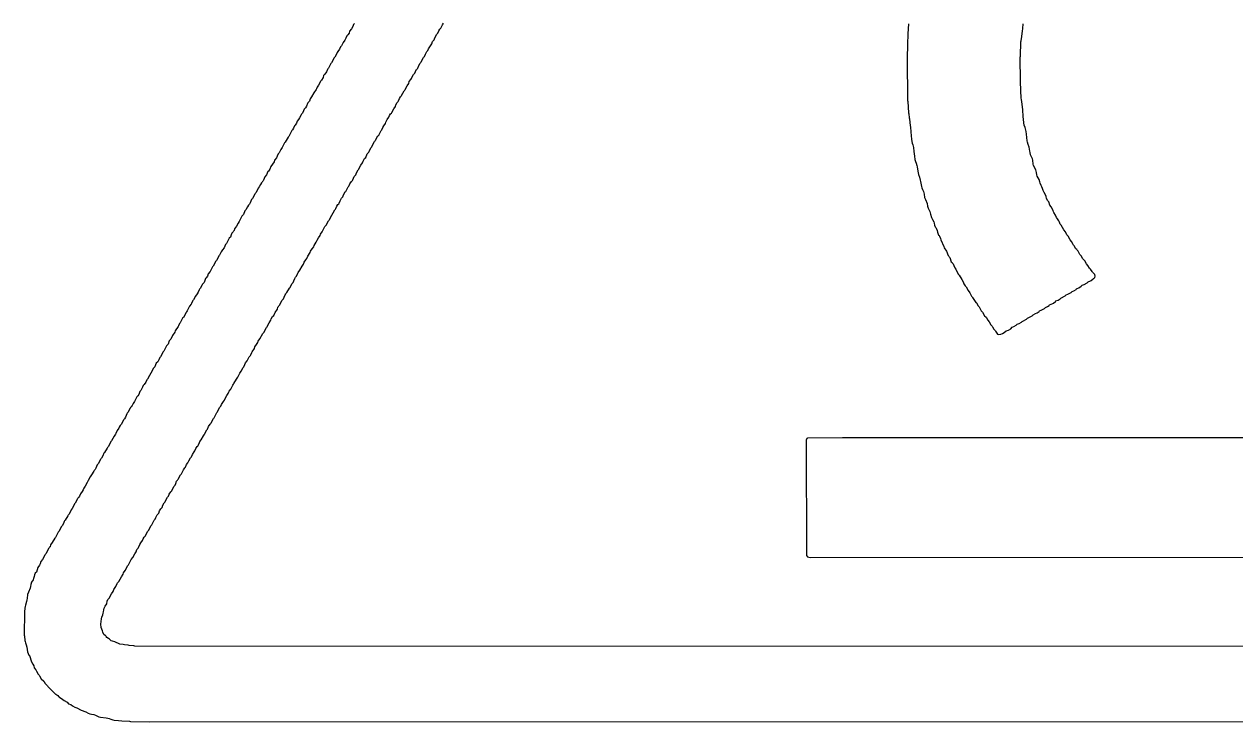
# Model space of a CAD drawing. Header units: inches. Extents: x 0 to 5379, y 0 to 5429.
# Drawn here: x 304.108 to 308.098, y 123.043 to 125.343 of the extents above; entities that cross this region are included whole.
import ezdxf

# ---------------------------------------------------------------- set-up
doc = ezdxf.new("R2010")
doc.units = ezdxf.units.IN
doc.layers.add('Bottom Overlay', color=54, linetype='Continuous')

msp = doc.modelspace()

# ---------------------------------------------------------------- linework, layer by layer
at = {"layer": 'Bottom Overlay'}
for p, q in [((305.1894, 125.336), (305.1849, 125.3281)), ((305.1916, 125.3416), (305.1894, 125.336)), ((305.195, 125.345), (305.1916, 125.3416)), ((305.4801, 125.3304), (305.4812, 125.3326)), ((305.4812, 125.3326), (305.4846, 125.3405)), ((305.4846, 125.3405), (305.488, 125.3461)), ((307.0199, 125.3444), (307.0182, 125.3112)), ((307.3963, 125.3287), (307.3974, 125.3444)), ((305.1668, 125.2965), (305.1634, 125.2909)), ((305.1702, 125.3044), (305.1668, 125.2965)), ((305.1736, 125.3078), (305.1702, 125.3044)), ((305.1775, 125.314), (305.1736, 125.3078)), ((305.1792, 125.3202), (305.1775, 125.314)), ((305.1849, 125.3281), (305.1792, 125.3202)), ((305.4553, 125.2898), (305.4576, 125.292)), ((305.4576, 125.292), (305.4587, 125.2943)), ((305.4587, 125.2943), (305.4621, 125.3022)), ((305.4621, 125.3022), (305.4666, 125.3101)), ((305.4666, 125.3101), (305.4699, 125.3135)), ((305.4699, 125.3135), (305.4733, 125.3213)), ((305.4733, 125.3213), (305.4767, 125.327)), ((305.4767, 125.327), (305.4801, 125.3304)), ((307.0182, 125.3112), (307.0171, 125.2763)), ((307.3912, 125.2887), (307.3929, 125.3027)), ((307.3929, 125.3027), (307.394, 125.3129)), ((307.394, 125.3129), (307.3952, 125.3197)), ((307.3952, 125.3197), (307.3963, 125.3287)), ((305.1409, 125.2526), (305.1387, 125.2503)), ((305.1454, 125.2605), (305.1409, 125.2526)), ((305.1488, 125.2684), (305.1454, 125.2605)), ((305.1522, 125.2718), (305.1488, 125.2684)), ((305.155, 125.2757), (305.1522, 125.2718)), ((305.1578, 125.283), (305.155, 125.2757)), ((305.1634, 125.2909), (305.1578, 125.283)), ((305.4294, 125.2447), (305.4339, 125.2526)), ((305.4339, 125.2526), (305.4373, 125.256)), ((305.4373, 125.256), (305.4395, 125.2616)), ((305.4395, 125.2616), (305.4452, 125.2718)), ((305.4452, 125.2718), (305.4497, 125.2785)), ((305.4497, 125.2785), (305.4525, 125.2858)), ((305.4525, 125.2858), (305.4553, 125.2898)), ((307.0171, 125.2763), (307.016, 125.2312)), ((307.389, 125.238), (307.3901, 125.2853)), ((307.3901, 125.2853), (307.3912, 125.2887)), ((305.1172, 125.2132), (305.1161, 125.2109)), ((305.1195, 125.2154), (305.1172, 125.2132)), ((305.1251, 125.2256), (305.1195, 125.2154)), ((305.1274, 125.2312), (305.1251, 125.2256)), ((305.1308, 125.2346), (305.1274, 125.2312)), ((305.1353, 125.2425), (305.1308, 125.2346)), ((305.1375, 125.2481), (305.1353, 125.2425)), ((305.1387, 125.2503), (305.1375, 125.2481)), ((305.4068, 125.2064), (305.4114, 125.2143)), ((305.4114, 125.2143), (305.4136, 125.2165)), ((305.4136, 125.2165), (305.4147, 125.2188)), ((305.4147, 125.2188), (305.4226, 125.2334)), ((305.4226, 125.2334), (305.426, 125.2368)), ((305.426, 125.2368), (305.4294, 125.2447)), ((307.016, 125.2312), (307.0171, 125.0915)), ((307.3878, 125.2346), (307.389, 125.238)), ((307.3884, 125.154), (307.3878, 125.2346)), ((305.0936, 125.1737), (305.0919, 125.1675)), ((305.0981, 125.1782), (305.0936, 125.1737)), ((305.1026, 125.1861), (305.0981, 125.1782)), ((305.106, 125.194), (305.1026, 125.1861)), ((305.1071, 125.1963), (305.106, 125.194)), ((305.1094, 125.1985), (305.1071, 125.1963)), ((305.1161, 125.2109), (305.1094, 125.1985)), ((305.3854, 125.1692), (305.3899, 125.1771)), ((305.3899, 125.1771), (305.3944, 125.1816)), ((305.3944, 125.1816), (305.3984, 125.1923)), ((305.3984, 125.1923), (305.4001, 125.194)), ((305.4001, 125.194), (305.4012, 125.1963)), ((305.4012, 125.1963), (305.4035, 125.1985)), ((305.4035, 125.1985), (305.4068, 125.2064)), ((305.0722, 125.1354), (305.0699, 125.1298)), ((305.0767, 125.1422), (305.0722, 125.1354)), ((305.0834, 125.1546), (305.0767, 125.1422)), ((305.0846, 125.1568), (305.0834, 125.1546)), ((305.0863, 125.1585), (305.0846, 125.1568)), ((305.0919, 125.1675), (305.0863, 125.1585)), ((305.3618, 125.1275), (305.3685, 125.1399)), ((305.3685, 125.1399), (305.3742, 125.1478)), ((305.3742, 125.1478), (305.3759, 125.154)), ((305.3759, 125.154), (305.3804, 125.1608)), ((305.3804, 125.1608), (305.3832, 125.1636)), ((305.3832, 125.1636), (305.3854, 125.1692)), ((307.3895, 125.1247), (307.3884, 125.154)), ((305.0496, 125.0971), (305.0468, 125.0898)), ((305.0541, 125.1039), (305.0496, 125.0971)), ((305.0609, 125.1163), (305.0541, 125.1039)), ((305.0688, 125.1275), (305.0609, 125.1163)), ((305.0699, 125.1298), (305.0688, 125.1275)), ((305.3404, 125.0903), (305.3437, 125.0982)), ((305.3437, 125.0982), (305.3471, 125.1039)), ((305.3471, 125.1039), (305.3494, 125.1061)), ((305.3494, 125.1061), (305.3505, 125.1084)), ((305.3505, 125.1084), (305.3584, 125.123)), ((305.3584, 125.123), (305.3606, 125.1253)), ((305.3606, 125.1253), (305.3618, 125.1275)), ((307.3912, 125.0993), (307.3895, 125.1247)), ((307.3924, 125.0948), (307.3912, 125.0993)), ((307.3935, 125.087), (307.3924, 125.0948)), ((305.0271, 125.0577), (305.0243, 125.0503)), ((305.0293, 125.0633), (305.0271, 125.0577)), ((305.0339, 125.0678), (305.0293, 125.0633)), ((305.0372, 125.0734), (305.0339, 125.0678)), ((305.0406, 125.0813), (305.0372, 125.0734)), ((305.0417, 125.0836), (305.0406, 125.0813)), ((305.044, 125.0858), (305.0417, 125.0836)), ((305.0468, 125.0898), (305.044, 125.0858)), ((305.3178, 125.052), (305.3246, 125.0644)), ((305.3246, 125.0644), (305.3302, 125.0723)), ((305.3302, 125.0723), (305.3313, 125.0768)), ((305.3313, 125.0768), (305.3359, 125.0847)), ((305.3359, 125.0847), (305.3392, 125.0881)), ((305.3392, 125.0881), (305.3404, 125.0903)), ((307.0171, 125.0915), (307.0182, 125.0881)), ((307.0182, 125.0881), (307.0194, 125.0509)), ((307.3963, 125.0616), (307.3935, 125.087)), ((307.398, 125.0374), (307.3963, 125.0616)), ((305.004, 125.0165), (305.0001, 125.0103)), ((305.0068, 125.0238), (305.004, 125.0165)), ((305.0113, 125.0284), (305.0068, 125.0238)), ((305.0147, 125.034), (305.0113, 125.0284)), ((305.0192, 125.0441), (305.0147, 125.034)), ((305.0203, 125.0464), (305.0192, 125.0441)), ((305.0243, 125.0503), (305.0203, 125.0464)), ((305.2919, 125.0081), (305.2975, 125.016)), ((305.2975, 125.016), (305.2987, 125.0205)), ((305.2987, 125.0205), (305.3032, 125.0284)), ((305.3032, 125.0284), (305.3088, 125.0362)), ((305.3088, 125.0362), (305.3111, 125.0419)), ((305.3111, 125.0419), (305.3144, 125.0475)), ((305.3144, 125.0475), (305.3167, 125.0498)), ((305.3167, 125.0498), (305.3178, 125.052)), ((307.0194, 125.0509), (307.0205, 125.0475)), ((307.0205, 125.0475), (307.0216, 125.034)), ((307.0216, 125.034), (307.0227, 125.0306)), ((307.0227, 125.0306), (307.0239, 125.0193)), ((307.0239, 125.0193), (307.0256, 125.0086)), ((307.3991, 125.0295), (307.398, 125.0374)), ((307.4002, 125.0182), (307.3991, 125.0295)), ((307.4014, 125.0103), (307.4002, 125.0182)), ((304.9786, 124.9731), (304.9764, 124.9709)), ((304.9877, 124.99), (304.9786, 124.9731)), ((304.9888, 124.9923), (304.9877, 124.99)), ((304.991, 124.9946), (304.9888, 124.9923)), ((304.9944, 125.0002), (304.991, 124.9946)), ((304.9978, 125.0081), (304.9944, 125.0002)), ((305.0001, 125.0103), (304.9978, 125.0081)), ((305.2649, 124.9607), (305.2727, 124.9754)), ((305.2727, 124.9754), (305.275, 124.9776)), ((305.275, 124.9776), (305.2829, 124.9923)), ((305.2829, 124.9923), (305.2851, 124.9946)), ((305.2851, 124.9946), (305.2885, 125.0024)), ((305.2885, 125.0024), (305.2919, 125.0081)), ((307.0256, 125.0086), (307.0267, 125.0041)), ((307.0267, 125.0041), (307.0278, 124.9884)), ((307.0278, 124.9884), (307.0289, 124.9748)), ((307.0289, 124.9748), (307.0301, 124.9636)), ((307.4036, 125.0024), (307.4014, 125.0103)), ((307.407, 124.9889), (307.4036, 125.0024)), ((307.4081, 124.981), (307.407, 124.9889)), ((307.4104, 124.9585), (307.4081, 124.981)), ((304.9572, 124.9371), (304.9527, 124.9303)), ((304.9651, 124.9517), (304.9572, 124.9371)), ((304.9674, 124.954), (304.9651, 124.9517)), ((304.9764, 124.9709), (304.9674, 124.954)), ((305.2457, 124.9292), (305.2502, 124.9371)), ((305.2502, 124.9371), (305.2525, 124.9393)), ((305.2525, 124.9393), (305.2536, 124.9416)), ((305.2536, 124.9416), (305.2615, 124.9562)), ((305.2615, 124.9562), (305.2637, 124.9585)), ((305.2637, 124.9585), (305.2649, 124.9607)), ((307.0301, 124.9636), (307.0312, 124.9568)), ((307.0312, 124.9568), (307.0323, 124.9512)), ((307.0323, 124.9512), (307.034, 124.945)), ((307.034, 124.945), (307.0363, 124.9371)), ((307.0363, 124.9371), (307.038, 124.923)), ((307.4115, 124.954), (307.4104, 124.9585)), ((307.4143, 124.9467), (307.4115, 124.954)), ((307.4177, 124.9376), (307.4143, 124.9467)), ((307.4194, 124.9247), (307.4177, 124.9376)), ((304.9313, 124.8943), (304.9302, 124.8898)), ((304.933, 124.896), (304.9313, 124.8943)), ((304.9381, 124.9022), (304.933, 124.896)), ((304.9403, 124.9078), (304.9381, 124.9022)), ((304.9437, 124.9157), (304.9403, 124.9078)), ((304.9471, 124.9191), (304.9437, 124.9157)), ((304.9499, 124.923), (304.9471, 124.9191)), ((304.9527, 124.9303), (304.9499, 124.923)), ((305.2243, 124.892), (305.2288, 124.8999)), ((305.2288, 124.8999), (305.2322, 124.9033)), ((305.2322, 124.9033), (305.2367, 124.9157)), ((305.2367, 124.9157), (305.2423, 124.9213)), ((305.2423, 124.9213), (305.2435, 124.9236)), ((305.2435, 124.9236), (305.2457, 124.9292)), ((307.038, 124.923), (307.0396, 124.9078)), ((307.0396, 124.9078), (307.0413, 124.8971)), ((307.0413, 124.8971), (307.043, 124.8909)), ((307.4205, 124.9202), (307.4194, 124.9247)), ((307.4216, 124.9123), (307.4205, 124.9202)), ((307.4278, 124.8993), (307.4216, 124.9123)), ((307.429, 124.8948), (307.4278, 124.8993)), ((307.4307, 124.8819), (307.429, 124.8948)), ((304.9099, 124.8571), (304.906, 124.8464)), ((304.9116, 124.8588), (304.9099, 124.8571)), ((304.9167, 124.865), (304.9116, 124.8588)), ((304.92, 124.874), (304.9167, 124.865)), ((304.9257, 124.8819), (304.92, 124.874)), ((304.9302, 124.8898), (304.9257, 124.8819)), ((305.1995, 124.8469), (305.2018, 124.8526)), ((305.2018, 124.8526), (305.2074, 124.8627)), ((305.2074, 124.8627), (305.2096, 124.865)), ((305.2096, 124.865), (305.2119, 124.8706)), ((305.2119, 124.8706), (305.2164, 124.8785)), ((305.2164, 124.8785), (305.222, 124.8864)), ((305.222, 124.8864), (305.2243, 124.892)), ((307.043, 124.8909), (307.0453, 124.8852)), ((307.0453, 124.8852), (307.0475, 124.8774)), ((307.0475, 124.8774), (307.0487, 124.8729)), ((307.0487, 124.8729), (307.0504, 124.8588)), ((307.0504, 124.8588), (307.0526, 124.8475)), ((307.4318, 124.8774), (307.4307, 124.8819)), ((307.4391, 124.8633), (307.4318, 124.8774)), ((307.4414, 124.8543), (307.4391, 124.8633)), ((307.4431, 124.8469), (307.4414, 124.8543)), ((304.8862, 124.8143), (304.8817, 124.8064)), ((304.8885, 124.8199), (304.8862, 124.8143)), ((304.8907, 124.8221), (304.8885, 124.8199)), ((304.8919, 124.8244), (304.8907, 124.8221)), ((304.8941, 124.8267), (304.8919, 124.8244)), ((304.8953, 124.8289), (304.8941, 124.8267)), ((304.8998, 124.8402), (304.8953, 124.8289)), ((304.906, 124.8464), (304.8998, 124.8402)), ((305.1781, 124.8109), (305.1803, 124.8165)), ((305.1803, 124.8165), (305.1849, 124.8244)), ((305.1849, 124.8244), (305.1882, 124.8278)), ((305.1882, 124.8278), (305.1894, 124.83)), ((305.1894, 124.83), (305.1939, 124.8413)), ((305.1939, 124.8413), (305.1995, 124.8469)), ((307.0526, 124.8475), (307.056, 124.8385)), ((307.056, 124.8385), (307.0588, 124.8289)), ((307.0588, 124.8289), (307.0599, 124.8244)), ((307.0599, 124.8244), (307.0627, 124.8081)), ((307.4442, 124.8424), (307.4431, 124.8469)), ((307.4504, 124.8306), (307.4442, 124.8424)), ((307.4521, 124.8233), (307.4504, 124.8306)), ((307.4532, 124.8188), (307.4521, 124.8233)), ((307.4566, 124.8109), (307.4532, 124.8188)), ((304.8671, 124.7827), (304.8592, 124.7681)), ((304.8682, 124.785), (304.8671, 124.7827)), ((304.8705, 124.7872), (304.8682, 124.785)), ((304.8761, 124.7974), (304.8705, 124.7872)), ((304.8783, 124.803), (304.8761, 124.7974)), ((304.8817, 124.8064), (304.8783, 124.803)), ((305.1522, 124.7692), (305.1567, 124.7737)), ((305.1567, 124.7737), (305.1595, 124.781)), ((305.1595, 124.781), (305.1651, 124.79)), ((305.1651, 124.79), (305.1668, 124.7917)), ((305.1668, 124.7917), (305.1747, 124.8064)), ((305.1747, 124.8064), (305.177, 124.8086)), ((305.177, 124.8086), (305.1781, 124.8109)), ((307.0627, 124.8081), (307.0639, 124.8036)), ((307.0639, 124.8036), (307.0661, 124.7979)), ((307.0661, 124.7979), (307.0689, 124.7917)), ((307.0689, 124.7917), (307.0712, 124.7827)), ((307.0712, 124.7827), (307.0729, 124.772)), ((307.4577, 124.8086), (307.4566, 124.8109)), ((307.4594, 124.8069), (307.4577, 124.8086)), ((307.4617, 124.8013), (307.4594, 124.8069)), ((307.4633, 124.7951), (307.4617, 124.8013)), ((307.4662, 124.7878), (307.4633, 124.7951)), ((307.4707, 124.781), (307.4662, 124.7878)), ((307.4729, 124.7754), (307.4707, 124.781)), ((307.4746, 124.7681), (307.4729, 124.7754)), ((304.8434, 124.741), (304.8378, 124.7309)), ((304.8457, 124.7466), (304.8434, 124.741)), ((304.8491, 124.75), (304.8457, 124.7466)), ((304.8502, 124.7523), (304.8491, 124.75)), ((304.8519, 124.754), (304.8502, 124.7523)), ((304.8558, 124.7647), (304.8519, 124.754)), ((304.8592, 124.7681), (304.8558, 124.7647)), ((305.1308, 124.7309), (305.133, 124.7331)), ((305.133, 124.7331), (305.1341, 124.7354)), ((305.1341, 124.7354), (305.1375, 124.7433)), ((305.1375, 124.7433), (305.1409, 124.7489)), ((305.1409, 124.7489), (305.1432, 124.7512)), ((305.1432, 124.7512), (305.1443, 124.7534)), ((305.1443, 124.7534), (305.1477, 124.7613)), ((305.1477, 124.7613), (305.1522, 124.7692)), ((307.0729, 124.772), (307.0757, 124.7647)), ((307.0757, 124.7647), (307.0813, 124.7523)), ((307.0813, 124.7523), (307.083, 124.7427)), ((307.083, 124.7427), (307.0842, 124.7371)), ((307.0842, 124.7371), (307.0904, 124.7252)), ((307.4791, 124.7613), (307.4746, 124.7681)), ((307.4819, 124.7574), (307.4791, 124.7613)), ((307.4859, 124.7466), (307.4819, 124.7574)), ((307.4893, 124.741), (307.4859, 124.7466)), ((307.496, 124.7286), (307.4893, 124.741)), ((304.8248, 124.71), (304.8152, 124.6926)), ((304.8299, 124.7162), (304.8248, 124.71)), ((304.8344, 124.7275), (304.8299, 124.7162)), ((304.8378, 124.7309), (304.8344, 124.7275)), ((305.1015, 124.6802), (305.1094, 124.6948)), ((305.1094, 124.6948), (305.1116, 124.6971)), ((305.1116, 124.6971), (305.1127, 124.6993)), ((305.1127, 124.6993), (305.1206, 124.714)), ((305.1206, 124.714), (305.1251, 124.7207)), ((305.1251, 124.7207), (305.1308, 124.7309)), ((307.0904, 124.7252), (307.0926, 124.7173)), ((307.0926, 124.7173), (307.0954, 124.7055)), ((307.0954, 124.7055), (307.0994, 124.6993)), ((307.0994, 124.6993), (307.1028, 124.6914)), ((307.4971, 124.7241), (307.496, 124.7286)), ((307.4988, 124.7224), (307.4971, 124.7241)), ((307.5045, 124.7134), (307.4988, 124.7224)), ((307.5073, 124.7061), (307.5045, 124.7134)), ((307.5101, 124.701), (307.5073, 124.7061)), ((307.5152, 124.6948), (307.5101, 124.701)), ((307.5169, 124.6909), (307.5152, 124.6948)), ((304.7916, 124.6542), (304.7893, 124.6486)), ((304.7961, 124.6588), (304.7916, 124.6542)), ((304.7972, 124.661), (304.7961, 124.6588)), ((304.7989, 124.6627), (304.7972, 124.661)), ((304.8006, 124.6689), (304.7989, 124.6627)), ((304.8062, 124.6768), (304.8006, 124.6689)), ((304.8119, 124.6869), (304.8062, 124.6768)), ((304.8152, 124.6926), (304.8119, 124.6869)), ((305.0834, 124.6509), (305.0891, 124.6588)), ((305.0891, 124.6588), (305.0981, 124.6757)), ((305.0981, 124.6757), (305.1003, 124.6779)), ((305.1003, 124.6779), (305.1015, 124.6802)), ((307.1028, 124.6914), (307.1039, 124.6869)), ((307.1039, 124.6869), (307.1056, 124.6807)), ((307.1056, 124.6807), (307.1078, 124.6751)), ((307.1078, 124.6751), (307.1095, 124.6734)), ((307.1095, 124.6734), (307.1106, 124.6711)), ((307.1106, 124.6711), (307.114, 124.6633)), ((307.114, 124.6633), (307.1157, 124.6571)), ((307.1157, 124.6571), (307.1191, 124.648)), ((307.5197, 124.6835), (307.5169, 124.6909)), ((307.5231, 124.6802), (307.5197, 124.6835)), ((307.5315, 124.665), (307.5231, 124.6802)), ((307.5366, 124.6588), (307.5315, 124.665)), ((307.5377, 124.6565), (307.5366, 124.6588)), ((307.5411, 124.6486), (307.5377, 124.6565)), ((304.7702, 124.6171), (304.7657, 124.6058)), ((304.7736, 124.6204), (304.7702, 124.6171)), ((304.7814, 124.6351), (304.7736, 124.6204)), ((304.7826, 124.6373), (304.7814, 124.6351)), ((304.7865, 124.6413), (304.7826, 124.6373)), ((304.7893, 124.6486), (304.7865, 124.6413)), ((305.0609, 124.6092), (305.062, 124.6137)), ((305.062, 124.6137), (305.0694, 124.6244)), ((305.0694, 124.6244), (305.0722, 124.6306)), ((305.0722, 124.6306), (305.0767, 124.6385)), ((305.0767, 124.6385), (305.0823, 124.6464)), ((305.0823, 124.6464), (305.0834, 124.6509)), ((307.1191, 124.648), (307.1208, 124.6464)), ((307.1208, 124.6464), (307.1219, 124.6441)), ((307.1219, 124.6441), (307.1253, 124.6362)), ((307.1253, 124.6362), (307.1264, 124.6317)), ((307.1264, 124.6317), (307.1366, 124.6103)), ((307.5456, 124.6441), (307.5411, 124.6486)), ((307.5524, 124.6317), (307.5456, 124.6441)), ((307.5569, 124.6272), (307.5524, 124.6317)), ((307.5625, 124.6171), (307.5569, 124.6272)), ((307.5636, 124.6148), (307.5625, 124.6171)), ((307.5659, 124.6125), (307.5636, 124.6148)), ((304.7488, 124.5799), (304.7454, 124.572)), ((304.751, 124.5821), (304.7488, 124.5799)), ((304.7566, 124.5923), (304.751, 124.5821)), ((304.7606, 124.5996), (304.7566, 124.5923)), ((304.7657, 124.6058), (304.7606, 124.5996)), ((305.0384, 124.5709), (305.0412, 124.5782)), ((305.0412, 124.5782), (305.0496, 124.59)), ((305.0496, 124.59), (305.0508, 124.5945)), ((305.0508, 124.5945), (305.0564, 124.6024)), ((305.0564, 124.6024), (305.0609, 124.6092)), ((307.1366, 124.6103), (307.1377, 124.6058)), ((307.1377, 124.6058), (307.1456, 124.5945)), ((307.1456, 124.5945), (307.1506, 124.5804)), ((307.1506, 124.5804), (307.1523, 124.5787)), ((307.1523, 124.5787), (307.1535, 124.5765)), ((307.1535, 124.5765), (307.1557, 124.5742)), ((307.1557, 124.5742), (307.1608, 124.5602)), ((307.5715, 124.6024), (307.5659, 124.6125)), ((307.5738, 124.6002), (307.5715, 124.6024)), ((307.5749, 124.5979), (307.5738, 124.6002)), ((307.5766, 124.5973), (307.5749, 124.5979)), ((307.5783, 124.5945), (307.5766, 124.5973)), ((307.5828, 124.5866), (307.5783, 124.5945)), ((307.5839, 124.5844), (307.5828, 124.5866)), ((307.5884, 124.5799), (307.5839, 124.5844)), ((307.5941, 124.5697), (307.5884, 124.5799)), ((304.7274, 124.5427), (304.7195, 124.528)), ((304.7296, 124.5449), (304.7274, 124.5427)), ((304.7352, 124.5551), (304.7296, 124.5449)), ((304.7375, 124.5607), (304.7352, 124.5551)), ((304.7409, 124.5641), (304.7375, 124.5607)), ((304.7454, 124.572), (304.7409, 124.5641)), ((305.0158, 124.5325), (305.0226, 124.5449)), ((305.0226, 124.5449), (305.0271, 124.5517)), ((305.0271, 124.5517), (305.0299, 124.559)), ((305.0299, 124.559), (305.0355, 124.5658)), ((305.0355, 124.5658), (305.0384, 124.5709)), ((307.1608, 124.5602), (307.1636, 124.5573)), ((307.1636, 124.5573), (307.1647, 124.5551)), ((307.1647, 124.5551), (307.167, 124.5528)), ((307.167, 124.5528), (307.1692, 124.5472)), ((307.1692, 124.5472), (307.1721, 124.5399)), ((307.1721, 124.5399), (307.176, 124.5359)), ((307.176, 124.5359), (307.1805, 124.5258)), ((307.6008, 124.563), (307.5941, 124.5697)), ((307.6059, 124.5534), (307.6008, 124.563)), ((307.611, 124.5472), (307.6059, 124.5534)), ((307.6155, 124.5393), (307.611, 124.5472)), ((307.6188, 124.5359), (307.6155, 124.5393)), ((307.6245, 124.528), (307.6188, 124.5359)), ((304.7026, 124.4987), (304.6997, 124.4914)), ((304.7048, 124.5044), (304.7026, 124.4987)), ((304.7071, 124.5066), (304.7048, 124.5044)), ((304.711, 124.5128), (304.7071, 124.5066)), ((304.7138, 124.5201), (304.711, 124.5128)), ((304.7195, 124.528), (304.7138, 124.5201)), ((304.9933, 124.492), (304.9955, 124.4976)), ((304.9955, 124.4976), (304.9984, 124.5049)), ((304.9984, 124.5049), (305.0001, 124.5066)), ((305.0001, 124.5066), (305.0012, 124.5089)), ((305.0012, 124.5089), (305.0046, 124.5123)), ((305.0046, 124.5123), (305.0091, 124.5224)), ((305.0091, 124.5224), (305.0102, 124.5247)), ((305.0102, 124.5247), (305.0158, 124.5325)), ((307.1805, 124.5258), (307.185, 124.5179)), ((307.185, 124.5179), (307.1873, 124.5156)), ((307.1873, 124.5156), (307.1952, 124.501)), ((307.1952, 124.501), (307.1997, 124.4942)), ((307.1997, 124.4942), (307.2025, 124.4869)), ((307.6081, 124.4903), (307.6115, 124.4937)), ((307.6115, 124.4937), (307.6194, 124.497)), ((307.6194, 124.497), (307.6217, 124.4982)), ((307.6217, 124.4982), (307.6279, 124.5032)), ((307.6256, 124.5258), (307.6245, 124.528)), ((307.6335, 124.5179), (307.6256, 124.5258)), ((307.6279, 124.5032), (307.6296, 124.5049)), ((307.6296, 124.5049), (307.6318, 124.5061)), ((307.6318, 124.5061), (307.6335, 124.5078)), ((307.6346, 124.5123), (307.6335, 124.5179)), ((307.6335, 124.5078), (307.6346, 124.5123)), ((304.6766, 124.4537), (304.6721, 124.4469)), ((304.68, 124.4593), (304.6766, 124.4537)), ((304.6834, 124.4672), (304.68, 124.4593)), ((304.6845, 124.4694), (304.6834, 124.4672)), ((304.6868, 124.4717), (304.6845, 124.4694)), ((304.6935, 124.4841), (304.6868, 124.4717)), ((304.6947, 124.4863), (304.6935, 124.4841)), ((304.6997, 124.4914), (304.6947, 124.4863)), ((304.9668, 124.4508), (304.9696, 124.4537)), ((304.9696, 124.4537), (304.9708, 124.4559)), ((304.9708, 124.4559), (304.973, 124.4582)), ((304.973, 124.4582), (304.9809, 124.4728)), ((304.9809, 124.4728), (304.9831, 124.4751)), ((304.9831, 124.4751), (304.9854, 124.4807)), ((304.9854, 124.4807), (304.9899, 124.4886)), ((304.9899, 124.4886), (304.9933, 124.492)), ((307.2025, 124.4869), (307.2064, 124.4807)), ((307.2064, 124.4807), (307.2098, 124.4773)), ((307.2098, 124.4773), (307.2166, 124.4649)), ((307.2166, 124.4649), (307.2222, 124.457)), ((307.2222, 124.457), (307.2278, 124.4469)), ((307.545, 124.4531), (307.5552, 124.4587)), ((307.5552, 124.4587), (307.5586, 124.4621)), ((307.5586, 124.4621), (307.5642, 124.4644)), ((307.5642, 124.4644), (307.5721, 124.4689)), ((307.5721, 124.4689), (307.5732, 124.4711)), ((307.5732, 124.4711), (307.5755, 124.4723)), ((307.5755, 124.4723), (307.5811, 124.4745)), ((307.5811, 124.4745), (307.589, 124.479)), ((307.589, 124.479), (307.5924, 124.4824)), ((307.5924, 124.4824), (307.598, 124.4847)), ((307.598, 124.4847), (307.6081, 124.4903)), ((304.6524, 124.4137), (304.6445, 124.3979)), ((304.6575, 124.4199), (304.6524, 124.4137)), ((304.6586, 124.4221), (304.6575, 124.4199)), ((304.662, 124.43), (304.6586, 124.4221)), ((304.6631, 124.4323), (304.662, 124.43)), ((304.6654, 124.4345), (304.6631, 124.4323)), ((304.6721, 124.4469), (304.6654, 124.4345)), ((304.9448, 124.412), (304.946, 124.4142)), ((304.946, 124.4142), (304.9493, 124.4176)), ((304.9493, 124.4176), (304.9527, 124.4255)), ((304.9527, 124.4255), (304.9572, 124.4334)), ((304.9572, 124.4334), (304.9617, 124.4379)), ((304.9617, 124.4379), (304.964, 124.4435)), ((304.964, 124.4435), (304.9668, 124.4508)), ((307.2278, 124.4469), (307.2301, 124.4447)), ((307.2301, 124.4447), (307.2312, 124.4424)), ((307.2312, 124.4424), (307.2368, 124.4323)), ((307.2368, 124.4323), (307.2419, 124.4261)), ((307.2419, 124.4261), (307.2436, 124.4244)), ((307.2436, 124.4244), (307.2492, 124.4142)), ((307.2492, 124.4142), (307.2526, 124.4108)), ((307.478, 124.412), (307.4836, 124.4154)), ((307.4836, 124.4154), (307.4848, 124.4176)), ((307.4848, 124.4176), (307.4898, 124.4204)), ((307.4898, 124.4204), (307.4955, 124.4227)), ((307.4955, 124.4227), (307.4977, 124.4238)), ((307.4977, 124.4238), (307.5039, 124.4289)), ((307.5039, 124.4289), (307.5056, 124.4306)), ((307.5056, 124.4306), (307.5129, 124.4334)), ((307.5129, 124.4334), (307.5191, 124.4373)), ((307.5191, 124.4373), (307.5214, 124.4396)), ((307.5214, 124.4396), (307.536, 124.4475)), ((307.536, 124.4475), (307.5394, 124.4508)), ((307.5394, 124.4508), (307.545, 124.4531)), ((304.6316, 124.3759), (304.6293, 124.3737)), ((304.6406, 124.3928), (304.6316, 124.3759)), ((304.6417, 124.3951), (304.6406, 124.3928)), ((304.6445, 124.3979), (304.6417, 124.3951)), ((304.9212, 124.3714), (304.9257, 124.3793)), ((304.9257, 124.3793), (304.9291, 124.3827)), ((304.9291, 124.3827), (304.9324, 124.3906)), ((304.9324, 124.3906), (304.9336, 124.3928)), ((304.9336, 124.3928), (304.9415, 124.4041)), ((304.9415, 124.4041), (304.9431, 124.4103)), ((304.9431, 124.4103), (304.9448, 124.412)), ((307.2526, 124.4108), (307.2537, 124.4086)), ((307.2537, 124.4086), (307.2594, 124.3984)), ((307.2594, 124.3984), (307.2639, 124.3939)), ((307.2639, 124.3939), (307.2707, 124.3815)), ((307.2707, 124.3815), (307.2752, 124.377)), ((307.2752, 124.377), (307.2808, 124.3669)), ((307.4087, 124.3708), (307.4121, 124.3742)), ((307.4121, 124.3742), (307.4267, 124.3821)), ((307.4267, 124.3821), (307.4301, 124.3855)), ((307.4301, 124.3855), (307.438, 124.3889)), ((307.438, 124.3889), (307.4436, 124.3911)), ((307.4436, 124.3911), (307.4498, 124.3962)), ((307.4498, 124.3962), (307.4515, 124.3979)), ((307.4515, 124.3979), (307.4571, 124.4001)), ((307.4571, 124.4001), (307.4673, 124.4058)), ((307.4673, 124.4058), (307.4707, 124.4092)), ((307.4707, 124.4092), (307.478, 124.412)), ((304.6147, 124.3466), (304.6045, 124.332)), ((304.6158, 124.3489), (304.6147, 124.3466)), ((304.6192, 124.3568), (304.6158, 124.3489)), ((304.6214, 124.359), (304.6192, 124.3568)), ((304.6293, 124.3737), (304.6214, 124.359)), ((304.8964, 124.3263), (304.9054, 124.3432)), ((304.9054, 124.3432), (304.9077, 124.3455)), ((304.9077, 124.3455), (304.9099, 124.3511)), ((304.9099, 124.3511), (304.9144, 124.359)), ((304.9144, 124.359), (304.92, 124.3669)), ((304.92, 124.3669), (304.9212, 124.3714)), ((307.2808, 124.3669), (307.2853, 124.3624)), ((307.2853, 124.3624), (307.2909, 124.3522)), ((307.2909, 124.3522), (307.2954, 124.3477)), ((307.2954, 124.3477), (307.2966, 124.3455)), ((307.2966, 124.3455), (307.3011, 124.3376)), ((307.3011, 124.3376), (307.3056, 124.3331)), ((307.3416, 124.332), (307.349, 124.3348)), ((307.349, 124.3348), (307.3569, 124.3393)), ((307.3569, 124.3393), (307.3614, 124.3438)), ((307.3614, 124.3438), (307.367, 124.3461)), ((307.367, 124.3461), (307.3749, 124.3506)), ((307.3749, 124.3506), (307.3783, 124.3539)), ((307.3783, 124.3539), (307.3839, 124.3562)), ((307.3839, 124.3562), (307.3918, 124.3607)), ((307.3918, 124.3607), (307.394, 124.363)), ((307.394, 124.363), (307.3963, 124.3641)), ((307.3963, 124.3641), (307.4087, 124.3708)), ((304.5854, 124.2993), (304.5814, 124.2886)), ((304.5904, 124.3044), (304.5854, 124.2993)), ((304.5961, 124.3168), (304.5904, 124.3044)), ((304.6034, 124.3275), (304.5961, 124.3168)), ((304.6045, 124.332), (304.6034, 124.3275)), ((304.8772, 124.2937), (304.8784, 124.2982)), ((304.8784, 124.2982), (304.884, 124.306)), ((304.884, 124.306), (304.893, 124.3229)), ((304.893, 124.3229), (304.8964, 124.3263)), ((307.3056, 124.3331), (307.3067, 124.3308)), ((307.3067, 124.3308), (307.3129, 124.3213)), ((307.3129, 124.3213), (307.3174, 124.3201)), ((307.3174, 124.3201), (307.3242, 124.3213)), ((307.3242, 124.3213), (307.3298, 124.3235)), ((307.3298, 124.3235), (307.3354, 124.3269)), ((307.3354, 124.3269), (307.3416, 124.332)), ((304.5617, 124.2565), (304.5561, 124.2463)), ((304.564, 124.2621), (304.5617, 124.2565)), ((304.5673, 124.2655), (304.564, 124.2621)), ((304.5752, 124.2801), (304.5673, 124.2655)), ((304.5764, 124.2824), (304.5752, 124.2801)), ((304.5786, 124.2846), (304.5764, 124.2824)), ((304.5814, 124.2886), (304.5786, 124.2846)), ((304.8536, 124.2531), (304.8569, 124.261)), ((304.8569, 124.261), (304.8581, 124.2632)), ((304.8581, 124.2632), (304.866, 124.2745)), ((304.866, 124.2745), (304.8671, 124.279)), ((304.8671, 124.279), (304.8727, 124.2869)), ((304.8727, 124.2869), (304.8772, 124.2937)), ((304.5403, 124.2204), (304.5375, 124.2131)), ((304.5425, 124.226), (304.5403, 124.2204)), ((304.5471, 124.2305), (304.5425, 124.226)), ((304.5504, 124.2362), (304.5471, 124.2305)), ((304.5538, 124.2441), (304.5504, 124.2362)), ((304.5561, 124.2463), (304.5538, 124.2441)), ((304.831, 124.2136), (304.8344, 124.2215)), ((304.8344, 124.2215), (304.8367, 124.2272)), ((304.8367, 124.2272), (304.8417, 124.2334)), ((304.8417, 124.2334), (304.8434, 124.2351)), ((304.8434, 124.2351), (304.8462, 124.2424)), ((304.8462, 124.2424), (304.8479, 124.2463)), ((304.8479, 124.2463), (304.8524, 124.2508)), ((304.8524, 124.2508), (304.8536, 124.2531)), ((304.52, 124.1855), (304.5133, 124.1731)), ((304.5245, 124.1922), (304.52, 124.1855)), ((304.5302, 124.2024), (304.5245, 124.1922)), ((304.5324, 124.208), (304.5302, 124.2024)), ((304.5375, 124.2131), (304.5324, 124.208)), ((304.8062, 124.1731), (304.8107, 124.1798)), ((304.8107, 124.1798), (304.8175, 124.1922)), ((304.8175, 124.1922), (304.822, 124.199)), ((304.822, 124.199), (304.8288, 124.2114)), ((304.8288, 124.2114), (304.831, 124.2136)), ((304.4918, 124.1359), (304.4885, 124.1325)), ((304.4975, 124.146), (304.4918, 124.1359)), ((304.4997, 124.1517), (304.4975, 124.146)), ((304.5031, 124.1551), (304.4997, 124.1517)), ((304.5076, 124.1629), (304.5031, 124.1551)), ((304.511, 124.1708), (304.5076, 124.1629)), ((304.5133, 124.1731), (304.511, 124.1708)), ((304.7826, 124.1336), (304.7876, 124.1398)), ((304.7876, 124.1398), (304.7944, 124.1534)), ((304.7944, 124.1534), (304.7972, 124.1562)), ((304.7972, 124.1562), (304.7983, 124.1584)), ((304.7983, 124.1584), (304.8062, 124.1731)), ((304.4704, 124.0998), (304.4659, 124.0931)), ((304.4783, 124.1145), (304.4704, 124.0998)), ((304.4817, 124.1179), (304.4783, 124.1145)), ((304.4845, 124.1218), (304.4817, 124.1179)), ((304.4885, 124.1325), (304.4845, 124.1218)), ((304.7578, 124.0897), (304.7634, 124.0998)), ((304.7634, 124.0998), (304.7668, 124.1032)), ((304.7668, 124.1032), (304.769, 124.1089)), ((304.769, 124.1089), (304.7747, 124.119)), ((304.7747, 124.119), (304.7792, 124.1258)), ((304.7792, 124.1258), (304.7814, 124.1314)), ((304.7814, 124.1314), (304.7826, 124.1336)), ((304.4456, 124.0581), (304.4411, 124.048)), ((304.4468, 124.0604), (304.4456, 124.0581)), ((304.449, 124.0626), (304.4468, 124.0604)), ((304.4569, 124.0773), (304.449, 124.0626)), ((304.458, 124.0796), (304.4569, 124.0773)), ((304.4603, 124.0818), (304.458, 124.0796)), ((304.4631, 124.0857), (304.4603, 124.0818)), ((304.4659, 124.0931), (304.4631, 124.0857)), ((304.733, 124.0457), (304.742, 124.0626)), ((304.742, 124.0626), (304.7443, 124.0649)), ((304.7443, 124.0649), (304.7476, 124.0728)), ((304.7476, 124.0728), (304.7521, 124.0807)), ((304.7521, 124.0807), (304.7555, 124.0841)), ((304.7555, 124.0841), (304.7578, 124.0897)), ((304.4231, 124.0198), (304.4208, 124.0142)), ((304.4265, 124.0232), (304.4231, 124.0198)), ((304.4344, 124.0379), (304.4265, 124.0232)), ((304.4355, 124.0401), (304.4344, 124.0379)), ((304.4378, 124.0424), (304.4355, 124.0401)), ((304.4411, 124.048), (304.4378, 124.0424)), ((304.7116, 124.0086), (304.715, 124.0164)), ((304.715, 124.0164), (304.7195, 124.0243)), ((304.7195, 124.0243), (304.7217, 124.0266)), ((304.7217, 124.0266), (304.7228, 124.0288)), ((304.7228, 124.0288), (304.7307, 124.0435)), ((304.7307, 124.0435), (304.733, 124.0457)), ((304.4034, 123.9855), (304.3955, 123.9697)), ((304.4085, 123.9917), (304.4034, 123.9855)), ((304.4096, 123.9939), (304.4085, 123.9917)), ((304.413, 124.0018), (304.4096, 123.9939)), ((304.4141, 124.0041), (304.413, 124.0018)), ((304.4197, 124.0119), (304.4141, 124.0041)), ((304.4208, 124.0142), (304.4197, 124.0119)), ((304.6907, 123.9731), (304.6975, 123.9866)), ((304.6975, 123.9866), (304.7003, 123.9894)), ((304.7003, 123.9894), (304.7014, 123.9917)), ((304.7014, 123.9917), (304.7093, 124.0063)), ((304.7093, 124.0063), (304.7116, 124.0086)), ((306.6847, 123.977), (306.6824, 123.9714)), ((306.6875, 123.9787), (306.6847, 123.977)), ((306.8024, 123.9798), (306.6875, 123.9787)), ((306.8036, 123.9798), (306.8024, 123.9798)), ((310.4399, 123.9798), (306.8036, 123.9798)), ((304.3803, 123.9455), (304.3724, 123.9308)), ((304.3814, 123.9477), (304.3803, 123.9455)), ((304.3837, 123.95), (304.3814, 123.9477)), ((304.3916, 123.9646), (304.3837, 123.95)), ((304.3927, 123.9669), (304.3916, 123.9646)), ((304.3955, 123.9697), (304.3927, 123.9669)), ((304.6671, 123.9336), (304.6699, 123.9364)), ((304.6699, 123.9364), (304.6727, 123.9438)), ((304.6727, 123.9438), (304.6772, 123.9505)), ((304.6772, 123.9505), (304.6789, 123.9522)), ((304.6789, 123.9522), (304.68, 123.9545)), ((304.68, 123.9545), (304.6845, 123.9646)), ((304.6845, 123.9646), (304.6857, 123.9669)), ((304.6857, 123.9669), (304.6907, 123.9731)), ((306.6824, 123.9714), (306.6836, 123.5916)), ((304.3589, 123.9083), (304.351, 123.8936)), ((304.36, 123.9105), (304.3589, 123.9083)), ((304.3623, 123.9128), (304.36, 123.9105)), ((304.3668, 123.9207), (304.3623, 123.9128)), ((304.3701, 123.9286), (304.3668, 123.9207)), ((304.3724, 123.9308), (304.3701, 123.9286)), ((304.6417, 123.8914), (304.6468, 123.8976)), ((304.6468, 123.8976), (304.6496, 123.9038)), ((304.6496, 123.9038), (304.6552, 123.9139)), ((304.6552, 123.9139), (304.6586, 123.9173)), ((304.6586, 123.9173), (304.6614, 123.9246)), ((304.6614, 123.9246), (304.6671, 123.9336)), ((304.3296, 123.8576), (304.3251, 123.8508)), ((304.3363, 123.87), (304.3296, 123.8576)), ((304.3375, 123.8722), (304.3363, 123.87)), ((304.3408, 123.8756), (304.3375, 123.8722)), ((304.3437, 123.8795), (304.3408, 123.8756)), ((304.3476, 123.8902), (304.3437, 123.8795)), ((304.351, 123.8936), (304.3476, 123.8902)), ((304.618, 123.8497), (304.6226, 123.8576)), ((304.6226, 123.8576), (304.6259, 123.8609)), ((304.6259, 123.8609), (304.6271, 123.8632)), ((304.6271, 123.8632), (304.6316, 123.8745)), ((304.6316, 123.8745), (304.6366, 123.8807)), ((304.6366, 123.8807), (304.6383, 123.8824)), ((304.6383, 123.8824), (304.6417, 123.8914)), ((304.3082, 123.8204), (304.3037, 123.8136)), ((304.3149, 123.8328), (304.3082, 123.8204)), ((304.3183, 123.8384), (304.3149, 123.8328)), ((304.3251, 123.8508), (304.3183, 123.8384)), ((304.5966, 123.8125), (304.6011, 123.8204)), ((304.6011, 123.8204), (304.6045, 123.8238)), ((304.6045, 123.8238), (304.6068, 123.8294)), ((304.6068, 123.8294), (304.6096, 123.8367)), ((304.6096, 123.8367), (304.6124, 123.8395)), ((304.6124, 123.8395), (304.6135, 123.8418)), ((304.6135, 123.8418), (304.6158, 123.844)), ((304.6158, 123.844), (304.618, 123.8497)), ((304.2834, 123.7787), (304.2755, 123.764)), ((304.2845, 123.7809), (304.2834, 123.7787)), ((304.2868, 123.7832), (304.2845, 123.7809)), ((304.2896, 123.7871), (304.2868, 123.7832)), ((304.2924, 123.7945), (304.2896, 123.7871)), ((304.298, 123.8023), (304.2924, 123.7945)), ((304.3014, 123.808), (304.298, 123.8023)), ((304.3037, 123.8136), (304.3014, 123.808)), ((304.5718, 123.7685), (304.5752, 123.7764)), ((304.5752, 123.7764), (304.5797, 123.7843)), ((304.5797, 123.7843), (304.5831, 123.7877)), ((304.5831, 123.7877), (304.5854, 123.7933)), ((304.5854, 123.7933), (304.5899, 123.8012)), ((304.5899, 123.8012), (304.5933, 123.8046)), ((304.5933, 123.8046), (304.5966, 123.8125)), ((304.2597, 123.737), (304.2541, 123.7268)), ((304.262, 123.7426), (304.2597, 123.737)), ((304.2653, 123.746), (304.262, 123.7426)), ((304.2699, 123.7539), (304.2653, 123.746)), ((304.2732, 123.7618), (304.2699, 123.7539)), ((304.2755, 123.764), (304.2732, 123.7618)), ((304.5504, 123.7314), (304.5533, 123.7387)), ((304.5533, 123.7387), (304.5578, 123.7454)), ((304.5578, 123.7454), (304.5617, 123.7494)), ((304.5617, 123.7494), (304.564, 123.7573)), ((304.564, 123.7573), (304.5685, 123.7652)), ((304.5685, 123.7652), (304.5718, 123.7685)), ((304.2372, 123.6975), (304.2327, 123.6897)), ((304.2394, 123.7032), (304.2372, 123.6975)), ((304.2406, 123.7054), (304.2394, 123.7032)), ((304.2428, 123.7077), (304.2406, 123.7054)), ((304.2507, 123.7223), (304.2428, 123.7077)), ((304.2518, 123.7246), (304.2507, 123.7223)), ((304.2541, 123.7268), (304.2518, 123.7246)), ((304.529, 123.6953), (304.5358, 123.7077)), ((304.5358, 123.7077), (304.5392, 123.7111)), ((304.5392, 123.7111), (304.5414, 123.7167)), ((304.5414, 123.7167), (304.5442, 123.724)), ((304.5442, 123.724), (304.5459, 123.7257)), ((304.5459, 123.7257), (304.5471, 123.728)), ((304.5471, 123.728), (304.5504, 123.7314)), ((304.218, 123.666), (304.2101, 123.6513)), ((304.2191, 123.6683), (304.218, 123.666)), ((304.2214, 123.6705), (304.2191, 123.6683)), ((304.2259, 123.6784), (304.2214, 123.6705)), ((304.2293, 123.6863), (304.2259, 123.6784)), ((304.2327, 123.6897), (304.2293, 123.6863)), ((304.5031, 123.6525), (304.5065, 123.6559)), ((304.5065, 123.6559), (304.5099, 123.6637)), ((304.5099, 123.6637), (304.5144, 123.6716)), ((304.5144, 123.6716), (304.5178, 123.675)), ((304.5178, 123.675), (304.5211, 123.6829)), ((304.5211, 123.6829), (304.5256, 123.6908)), ((304.5256, 123.6908), (304.5279, 123.693)), ((304.5279, 123.693), (304.529, 123.6953)), ((304.1898, 123.6164), (304.1876, 123.6142)), ((304.191, 123.6187), (304.1898, 123.6164)), ((304.1927, 123.6204), (304.191, 123.6187)), ((304.1944, 123.6266), (304.1927, 123.6204)), ((304.2, 123.6344), (304.1944, 123.6266)), ((304.2079, 123.6491), (304.2, 123.6344)), ((304.2101, 123.6513), (304.2079, 123.6491)), ((304.4828, 123.6153), (304.484, 123.6175)), ((304.484, 123.6175), (304.4885, 123.6277)), ((304.4885, 123.6277), (304.4918, 123.6333)), ((304.4918, 123.6333), (304.4975, 123.6412)), ((304.4975, 123.6412), (304.4997, 123.6468)), ((304.4997, 123.6468), (304.5031, 123.6525)), ((304.1673, 123.5781), (304.1628, 123.5713)), ((304.1752, 123.5928), (304.1673, 123.5781)), ((304.1763, 123.595), (304.1752, 123.5928)), ((304.1786, 123.5973), (304.1763, 123.595)), ((304.1865, 123.6119), (304.1786, 123.5973)), ((304.1876, 123.6142), (304.1865, 123.6119)), ((304.4524, 123.5635), (304.4603, 123.5781)), ((304.4603, 123.5781), (304.4648, 123.5849)), ((304.4648, 123.5849), (304.4716, 123.5973)), ((304.4716, 123.5973), (304.4761, 123.604)), ((304.4761, 123.604), (304.4789, 123.6113)), ((304.4789, 123.6113), (304.4828, 123.6153)), ((306.6836, 123.5916), (306.6875, 123.5877)), ((306.6875, 123.5877), (306.6965, 123.5854)), ((306.6965, 123.5854), (310.441, 123.5866)), ((304.1476, 123.537), (304.1436, 123.533)), ((304.1504, 123.5443), (304.1476, 123.537)), ((304.1527, 123.5522), (304.1504, 123.5443)), ((304.1583, 123.5601), (304.1527, 123.5522)), ((304.16, 123.564), (304.1583, 123.5601)), ((304.1628, 123.5713), (304.16, 123.564)), ((304.4344, 123.5342), (304.44, 123.542)), ((304.44, 123.542), (304.449, 123.5589)), ((304.449, 123.5589), (304.4513, 123.5612)), ((304.4513, 123.5612), (304.4524, 123.5635)), ((304.1296, 123.4964), (304.1284, 123.4896)), ((304.1312, 123.5037), (304.1296, 123.4964)), ((304.1369, 123.5116), (304.1312, 123.5037)), ((304.1386, 123.5156), (304.1369, 123.5116)), ((304.1403, 123.5229), (304.1386, 123.5156)), ((304.1414, 123.5274), (304.1403, 123.5229)), ((304.1436, 123.533), (304.1414, 123.5274)), ((304.4096, 123.4891), (304.4141, 123.4992)), ((304.4141, 123.4992), (304.4152, 123.5015)), ((304.4152, 123.5015), (304.4197, 123.506)), ((304.4197, 123.506), (304.4231, 123.5139)), ((304.4231, 123.5139), (304.4276, 123.5218)), ((304.4276, 123.5218), (304.4332, 123.5296)), ((304.4332, 123.5296), (304.4344, 123.5342)), ((304.1189, 123.4632), (304.1172, 123.4502)), ((304.1211, 123.4711), (304.1189, 123.4632)), ((304.1273, 123.484), (304.1211, 123.4711)), ((304.1284, 123.4896), (304.1273, 123.484)), ((304.3882, 123.4519), (304.3904, 123.4575)), ((304.3904, 123.4575), (304.3949, 123.4654)), ((304.3949, 123.4654), (304.4006, 123.4733)), ((304.4006, 123.4733), (304.4023, 123.4795)), ((304.4023, 123.4795), (304.4068, 123.4863)), ((304.4068, 123.4863), (304.4096, 123.4891)), ((304.1093, 123.4175), (304.1081, 123.4063)), ((304.1104, 123.4232), (304.1093, 123.4175)), ((304.1115, 123.4277), (304.1104, 123.4232)), ((304.1149, 123.4401), (304.1115, 123.4277)), ((304.116, 123.4457), (304.1149, 123.4401)), ((304.1172, 123.4502), (304.116, 123.4457)), ((304.3696, 123.413), (304.3707, 123.4175)), ((304.3707, 123.4175), (304.3741, 123.4243)), ((304.3741, 123.4243), (304.3792, 123.4327)), ((304.3792, 123.4327), (304.3808, 123.4412)), ((304.3808, 123.4412), (304.3831, 123.4468)), ((304.3831, 123.4468), (304.3882, 123.4519)), ((304.1081, 123.4063), (304.1076, 123.3291)), ((304.36, 123.3651), (304.3617, 123.3826)), ((304.3617, 123.3826), (304.3634, 123.3888)), ((304.3634, 123.3888), (304.3662, 123.3961)), ((304.3662, 123.3961), (304.3673, 123.4017)), ((304.3673, 123.4017), (304.3685, 123.4063)), ((304.3685, 123.4063), (304.3696, 123.413)), ((304.3611, 123.3539), (304.36, 123.3651)), ((304.3656, 123.3437), (304.3611, 123.3539)), ((304.3668, 123.3392), (304.3656, 123.3437)), ((304.369, 123.3336), (304.3668, 123.3392)), ((304.1076, 123.3291), (304.1087, 123.3257)), ((304.1087, 123.3257), (304.1098, 123.311)), ((304.1098, 123.311), (304.111, 123.3077)), ((304.111, 123.3077), (304.1121, 123.3032)), ((304.1121, 123.3032), (304.1143, 123.2975)), ((304.1143, 123.2975), (304.1166, 123.2896)), ((304.3701, 123.3313), (304.369, 123.3336)), ((304.3741, 123.3274), (304.3701, 123.3313)), ((304.3763, 123.3263), (304.3741, 123.3274)), ((304.3769, 123.3246), (304.3763, 123.3263)), ((304.3797, 123.3217), (304.3769, 123.3246)), ((304.3854, 123.3184), (304.3797, 123.3217)), ((304.3882, 123.3155), (304.3854, 123.3184)), ((304.3944, 123.3105), (304.3882, 123.3155)), ((304.3983, 123.3088), (304.3944, 123.3105)), ((304.4056, 123.3071), (304.3983, 123.3088)), ((304.4225, 123.2992), (304.4056, 123.3071)), ((304.4338, 123.2981), (304.4225, 123.2992)), ((304.4383, 123.297), (304.4338, 123.2981)), ((304.4496, 123.2958), (304.4383, 123.297)), ((304.1166, 123.2896), (304.1189, 123.2739)), ((304.1189, 123.2739), (304.1228, 123.2631)), ((304.1228, 123.2631), (304.1245, 123.2615)), ((304.1245, 123.2615), (304.1267, 123.2558)), ((304.453, 123.2947), (304.4496, 123.2958)), ((304.4687, 123.2936), (304.453, 123.2947)), ((304.4721, 123.2924), (304.4687, 123.2936)), ((311.0225, 123.2913), (304.4721, 123.2924)), ((304.1267, 123.2558), (304.129, 123.2479)), ((304.129, 123.2479), (304.1318, 123.2406)), ((304.1318, 123.2406), (304.1363, 123.2339)), ((304.1363, 123.2339), (304.1391, 123.2277)), ((304.1391, 123.2277), (304.1408, 123.2215)), ((304.1408, 123.2215), (304.1453, 123.2147)), ((304.1453, 123.2147), (304.147, 123.213)), ((304.147, 123.213), (304.1482, 123.2107)), ((304.1482, 123.2107), (304.1538, 123.2006)), ((304.1538, 123.2006), (304.1572, 123.1972)), ((304.1572, 123.1972), (304.1583, 123.195)), ((304.1583, 123.195), (304.1639, 123.1848)), ((304.1639, 123.1848), (304.1718, 123.1769)), ((304.1718, 123.1769), (304.1763, 123.1691)), ((304.1763, 123.1691), (304.1803, 123.1662)), ((304.1803, 123.1662), (304.1842, 123.1623)), ((304.1842, 123.1623), (304.1853, 123.16)), ((304.1853, 123.16), (304.2096, 123.1358)), ((304.2096, 123.1358), (304.2118, 123.1347)), ((304.2118, 123.1347), (304.218, 123.1296)), ((304.218, 123.1296), (304.222, 123.1257)), ((304.222, 123.1257), (304.2242, 123.1245)), ((304.2242, 123.1245), (304.2349, 123.1172)), ((304.2349, 123.1172), (304.2389, 123.1133)), ((304.2389, 123.1133), (304.249, 123.1076)), ((304.249, 123.1076), (304.2535, 123.1031)), ((304.2535, 123.1031), (304.2608, 123.1003)), ((304.2608, 123.1003), (304.267, 123.0964)), ((304.267, 123.0964), (304.2738, 123.0919)), ((304.2738, 123.0919), (304.2811, 123.0891)), ((304.2811, 123.0891), (304.2952, 123.0817)), ((304.2952, 123.0817), (304.311, 123.0761)), ((304.311, 123.0761), (304.3177, 123.0716)), ((304.3177, 123.0716), (304.3239, 123.0699)), ((304.3239, 123.0699), (304.3296, 123.0688)), ((304.3296, 123.0688), (304.3363, 123.0676)), ((304.3363, 123.0676), (304.342, 123.0654)), ((304.342, 123.0654), (304.3538, 123.0603)), ((304.3538, 123.0603), (304.3583, 123.0592)), ((304.3583, 123.0592), (304.3769, 123.0564)), ((304.3769, 123.0564), (304.3825, 123.0552)), ((304.3825, 123.0552), (304.387, 123.0541)), ((304.387, 123.0541), (304.3927, 123.0519)), ((304.3927, 123.0519), (304.3989, 123.0502)), ((304.3989, 123.0502), (304.4034, 123.049)), ((304.4034, 123.049), (304.418, 123.0479)), ((304.418, 123.0479), (304.4293, 123.0468)), ((304.4293, 123.0468), (304.4541, 123.0457)), ((304.4541, 123.0457), (304.4575, 123.0445)), ((304.4575, 123.0445), (304.5194, 123.0434)), ((304.5194, 123.0434), (312.6756, 123.0445))]:
    msp.add_line(p, q, dxfattribs=at)

doc.saveas('drawing.dxf')
